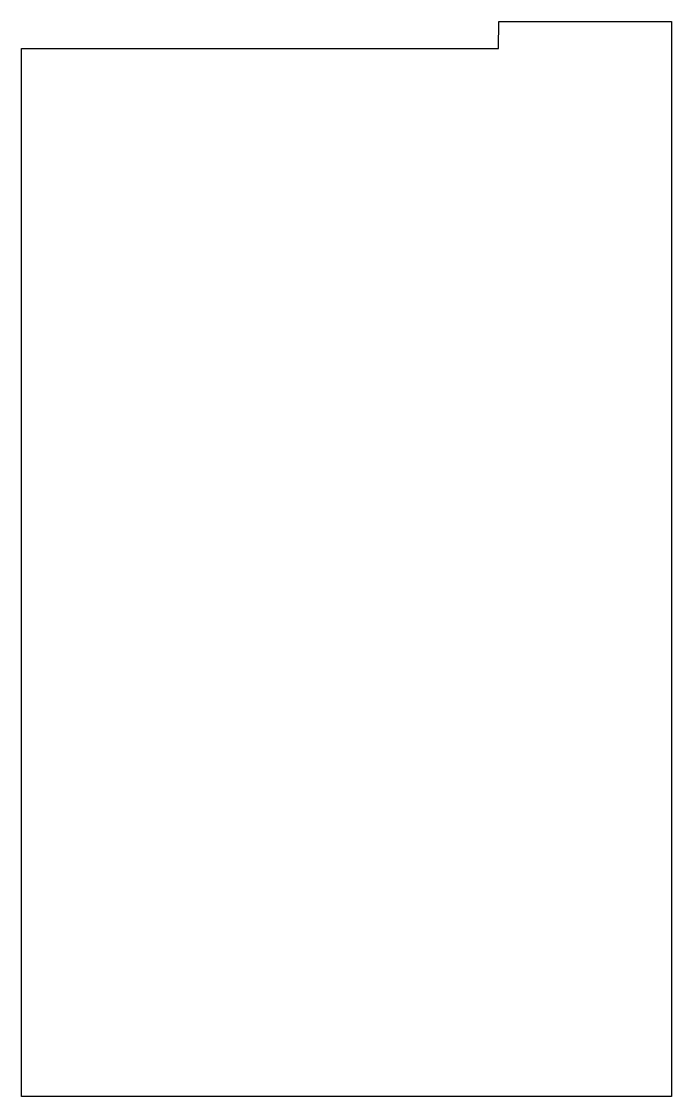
# Model space of a CAD drawing. Header units: millimetres. Extents: x -73 to -45.5, y 1.6 to 47.1.
import ezdxf

# ---------------------------------------------------------------- set-up
doc = ezdxf.new("R2010")
doc.units = ezdxf.units.MM

msp = doc.modelspace()

# ---------------------------------------------------------------- linework, layer by layer
msp.add_lwpolyline([(-52.823, 47.137), (-45.523, 47.137), (-45.523, 1.637), (-73.023, 1.637), (-73.023, 45.992), (-52.849, 45.992)], close=True)

doc.saveas('drawing.dxf')
